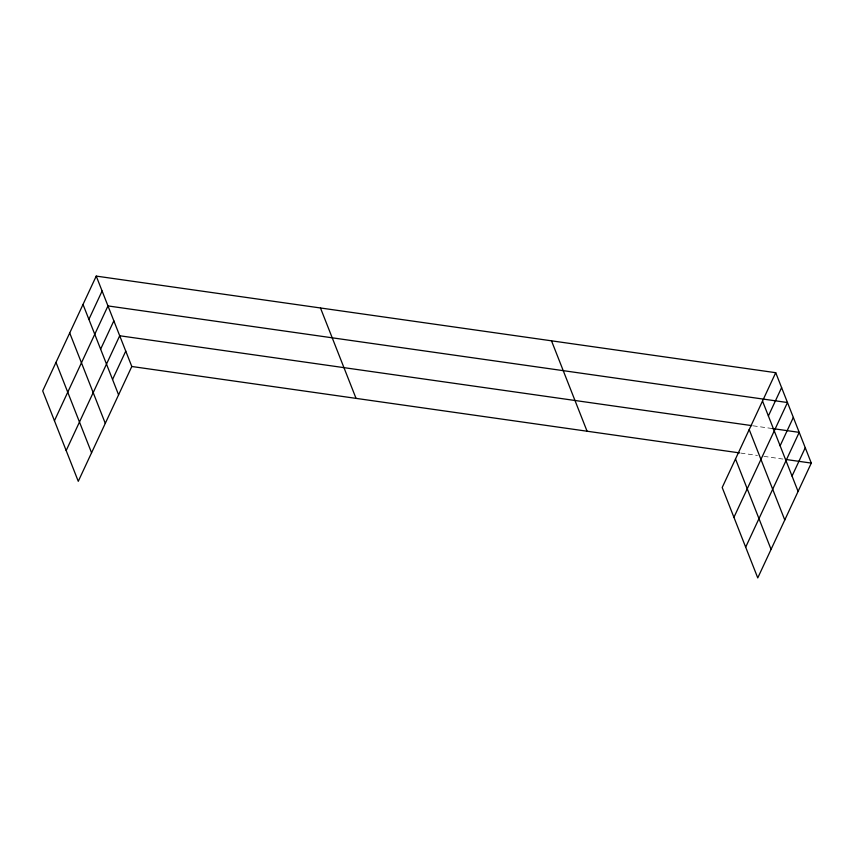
<?xml version="1.0" encoding="UTF-8"?>
<svg xmlns="http://www.w3.org/2000/svg" width="854" height="854" viewBox="0 0 854 854"><rect width="100%" height="100%" fill="white"/><g stroke="black" fill="none" stroke-linecap="round" stroke-linejoin="round"><path stroke-width="0.64" stroke-dasharray="4.27 3.2" d="M753.079 425.804L772.294 428.537M740.824 453.079L757.487 455.449M763.892 456.356L783.107 459.089"/><path stroke-width="1.28" d="M96.235 276.098L42.7 390.908L78.269 481.304L131.804 366.494L96.235 276.098L775.731 372.696L811.3 463.092L757.765 577.902L722.196 487.506L775.731 372.696M88.891 319.353L102.106 291.011M54.442 420.734L107.978 305.924L787.473 402.533L733.928 517.332M100.623 349.19L113.838 320.848M66.174 450.57L119.709 335.761L751.798 425.623M112.547 379.475L125.762 351.122M768.386 415.962L781.602 387.609M780.118 445.788L793.334 417.446M745.67 547.168L799.205 432.359L772.294 428.537M792.032 476.073L805.258 447.731M131.804 366.494L739.543 452.898M785.669 459.452L811.3 463.092M762.515 401.038L798.084 491.434M749.204 429.573L784.773 519.969M735.497 458.972L771.066 549.368M551.503 340.821L587.072 431.217M320.474 307.974L356.043 398.37M83.019 304.44L118.589 394.836M69.718 332.975L105.288 423.37M56.001 362.374L91.57 452.769"/></g></svg>
